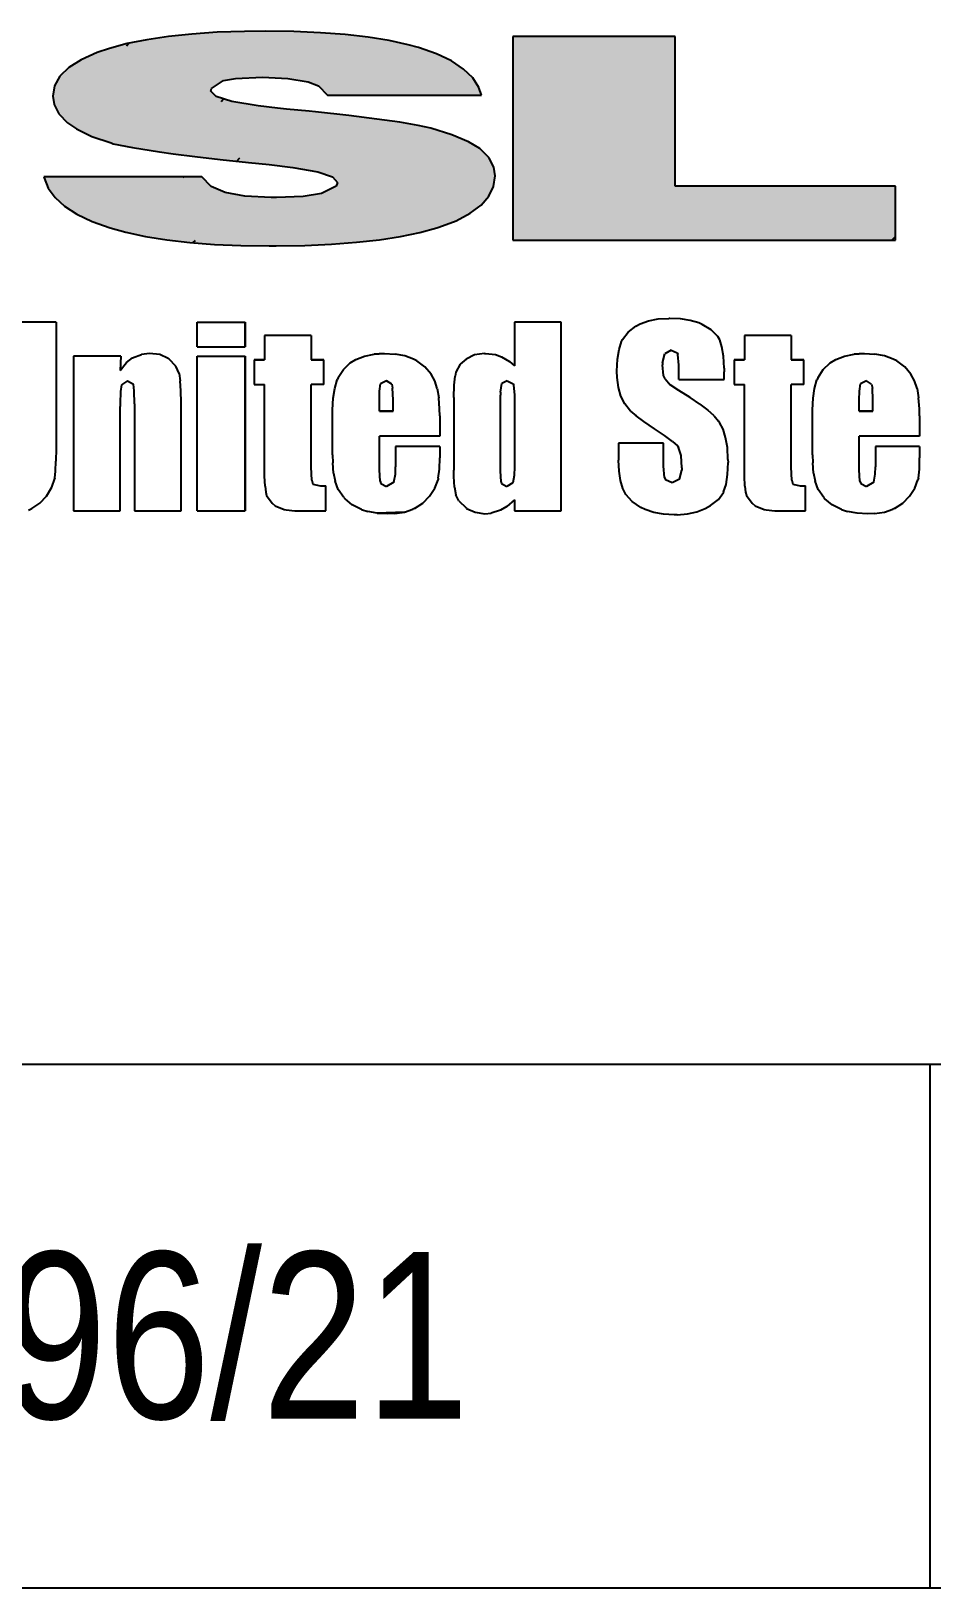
# Model space of a CAD drawing. Header units: millimetres. Extents: x -196 to 224, y -57 to 240.
# Drawn here: x 172.16 to 178.36, y 15.82 to 26.54 of the extents above; entities that cross this region are included whole.
import ezdxf

# ---------------------------------------------------------------- set-up
doc = ezdxf.new("R2010")
doc.units = ezdxf.units.MM
doc.styles.add('Arial', font='ARIAL.TTF', dxfattribs={"height": 0.2})

# ---------------------------------------------------------------- blocks, each defined once
blk = doc.blocks.new('Unknown-234525283-28870')
at = {"linetype": 'Continuous'}
for points in [[(173.968, 26.533), (173.771, 26.536), (172.358, 26.225)], [(173.771, 26.536), (173.628, 26.534), (172.358, 26.225)], [(173.628, 26.534), (173.441, 26.528), (172.358, 26.225)], [(174.151, 26.525), (173.968, 26.533), (172.358, 26.225)], [(173.441, 26.528), (173.266, 26.516), (172.358, 26.225)], [(174.322, 26.512), (174.151, 26.525), (172.358, 26.225)], [(173.266, 26.516), (173.105, 26.499), (172.358, 26.225)], [(174.48, 26.494), (174.322, 26.512), (172.358, 26.225)], [(173.105, 26.499), (172.957, 26.477), (172.358, 26.225)], [(174.624, 26.471), (174.48, 26.494), (172.358, 26.225)], [(172.957, 26.477), (172.821, 26.45), (172.358, 26.225)], [(174.755, 26.441), (174.624, 26.471), (172.358, 26.225)], [(176.594, 26.5), (175.477, 26.5), (176.594, 25.469)], [(175.477, 26.5), (175.477, 25.097), (176.594, 25.469)], [(172.821, 26.45), (172.699, 26.417), (172.358, 26.225)], [(174.826, 26.423), (174.755, 26.441), (172.358, 26.225)], [(174.95, 26.379), (174.826, 26.423), (172.358, 26.225)], [(172.699, 26.417), (172.613, 26.388), (172.358, 26.225)], [(172.613, 26.388), (172.503, 26.339), (172.358, 26.225)], [(175.054, 26.331), (174.95, 26.379), (172.358, 26.225)], [(172.503, 26.339), (172.419, 26.285), (172.358, 26.225)], [(175.137, 26.275), (175.054, 26.331), (172.358, 26.225)], [(175.201, 26.214), (175.137, 26.275), (172.358, 26.225)], [(172.321, 26.16), (172.309, 26.089), (172.358, 26.225)], [(172.309, 26.089), (172.318, 26.032), (172.358, 26.225)], [(172.318, 26.032), (172.351, 25.966), (172.358, 26.225)], [(172.351, 25.966), (172.41, 25.904), (172.358, 26.225)], [(172.41, 25.904), (172.471, 25.863), (172.358, 26.225)], [(172.471, 25.863), (172.577, 25.811), (172.358, 26.225)], [(172.577, 25.811), (172.711, 25.766), (172.358, 26.225)], [(172.711, 25.766), (172.725, 25.761), (172.358, 26.225)], [(172.725, 25.761), (172.857, 25.734), (172.358, 26.225)], [(172.857, 25.734), (173.044, 25.704), (172.358, 26.225)], [(173.044, 25.704), (173.138, 25.691), (172.358, 26.225)], [(173.138, 25.691), (173.287, 25.672), (172.358, 26.225)], [(173.287, 25.672), (173.46, 25.652), (172.358, 26.225)], [(173.46, 25.652), (173.655, 25.631), (172.358, 26.225)], [(173.655, 25.631), (173.799, 25.617), (172.358, 26.225)], [(173.799, 25.617), (173.962, 25.598), (172.358, 26.225)], [(173.962, 25.598), (174.133, 25.567), (172.358, 26.225)], [(174.133, 25.567), (174.234, 25.532), (172.358, 26.225)], [(174.234, 25.532), (175.085, 25.231), (172.358, 26.225)], [(175.085, 25.231), (175.182, 25.282), (172.358, 26.225)], [(175.182, 25.282), (175.258, 25.337), (172.358, 26.225)], [(175.258, 25.337), (175.311, 25.399), (172.358, 26.225)], [(175.311, 25.399), (175.344, 25.467), (172.358, 26.225)], [(175.344, 25.467), (175.354, 25.539), (172.358, 26.225)], [(175.354, 25.539), (175.346, 25.6), (172.358, 26.225)], [(175.346, 25.6), (175.31, 25.667), (172.358, 26.225)], [(175.31, 25.667), (175.248, 25.727), (172.358, 26.225)], [(175.248, 25.727), (175.171, 25.773), (172.358, 26.225)], [(175.171, 25.773), (175.056, 25.823), (172.358, 26.225)], [(175.056, 25.823), (173.722, 26.022), (172.358, 26.225)], [(173.722, 26.022), (173.542, 26.052), (172.358, 26.225)], [(173.542, 26.052), (173.434, 26.086), (172.358, 26.225)], [(173.434, 26.086), (173.397, 26.122), (172.358, 26.225)], [(173.397, 26.122), (173.401, 26.142), (172.358, 26.225)], [(173.401, 26.142), (173.485, 26.195), (172.358, 26.225)], [(173.485, 26.195), (173.567, 26.21), (172.358, 26.225)], [(173.567, 26.21), (173.752, 26.219), (172.358, 26.225)], [(173.752, 26.219), (175.201, 26.214), (172.358, 26.225)], [(173.927, 26.211), (175.201, 26.214), (173.752, 26.219)], [(175.243, 26.147), (175.201, 26.214), (173.927, 26.211)], [(174.066, 26.188), (175.26, 26.096), (173.927, 26.211)], [(175.26, 26.096), (175.243, 26.147), (173.927, 26.211)], [(174.138, 26.16), (175.26, 26.096), (174.066, 26.188)], [(174.2, 26.096), (175.26, 26.096), (174.138, 26.16)], [(173.855, 26.006), (173.722, 26.022), (175.056, 25.823)], [(173.917, 25.999), (173.855, 26.006), (175.056, 25.823)], [(174.074, 25.984), (173.917, 25.999), (175.056, 25.823)], [(174.118, 25.98), (174.074, 25.984), (175.056, 25.823)], [(174.346, 25.955), (174.118, 25.98), (175.056, 25.823)], [(174.54, 25.931), (174.346, 25.955), (175.056, 25.823)], [(174.699, 25.909), (174.54, 25.931), (175.056, 25.823)], [(174.824, 25.887), (174.699, 25.909), (175.056, 25.823)], [(174.911, 25.868), (174.824, 25.887), (175.056, 25.823)], [(173.334, 25.534), (172.248, 25.534), (173.4, 25.467)], [(173.4, 25.467), (172.248, 25.534), (173.496, 25.425)], [(173.496, 25.425), (172.248, 25.534), (173.63, 25.401)], [(172.248, 25.534), (172.249, 25.527), (173.63, 25.401)], [(172.249, 25.527), (172.277, 25.456), (173.63, 25.401)], [(174.269, 25.493), (174.703, 25.123), (174.234, 25.532)], [(174.703, 25.123), (174.835, 25.15), (174.234, 25.532)], [(174.835, 25.15), (174.953, 25.183), (174.234, 25.532)], [(174.953, 25.183), (174.967, 25.187), (174.234, 25.532)], [(174.967, 25.187), (175.085, 25.231), (174.234, 25.532)], [(173.63, 25.401), (172.277, 25.456), (173.812, 25.391)], [(172.277, 25.456), (172.324, 25.39), (173.812, 25.391)], [(173.849, 25.391), (172.39, 25.33), (174.032, 25.398)], [(172.39, 25.33), (172.475, 25.276), (174.032, 25.398)], [(172.475, 25.276), (172.58, 25.226), (174.032, 25.398)], [(172.58, 25.226), (172.703, 25.183), (174.032, 25.398)], [(174.032, 25.398), (172.703, 25.183), (174.158, 25.419)], [(172.703, 25.183), (172.812, 25.153), (174.158, 25.419)], [(172.812, 25.153), (172.946, 25.123), (174.158, 25.419)], [(172.946, 25.123), (173.093, 25.1), (174.158, 25.419)], [(173.093, 25.1), (173.251, 25.082), (174.158, 25.419)], [(173.251, 25.082), (173.421, 25.068), (174.158, 25.419)], [(173.421, 25.068), (173.604, 25.061), (174.158, 25.419)], [(174.158, 25.419), (173.604, 25.061), (174.26, 25.468)], [(173.604, 25.061), (173.799, 25.058), (174.26, 25.468)], [(173.799, 25.058), (173.846, 25.058), (174.26, 25.468)], [(173.846, 25.058), (174.043, 25.061), (174.26, 25.468)], [(174.043, 25.061), (174.228, 25.07), (174.26, 25.468)], [(174.26, 25.468), (174.228, 25.07), (174.269, 25.493)], [(174.228, 25.07), (174.4, 25.083), (174.269, 25.493)], [(174.4, 25.083), (174.558, 25.1), (174.269, 25.493)], [(174.558, 25.1), (174.703, 25.123), (174.269, 25.493)], [(176.594, 25.469), (175.477, 25.097), (178.111, 25.097)], [(178.111, 25.469), (176.594, 25.469), (178.111, 25.097)], [(173.812, 25.391), (172.324, 25.39), (173.849, 25.391)], [(172.324, 25.39), (172.39, 25.33), (173.849, 25.391)]]:
    blk.add_hatch(color=3, dxfattribs=at).paths.add_polyline_path(points)
at = {"color": 3, "linetype": 'Continuous'}
for p, q in [((172.957, 26.477), (172.821, 26.45)), ((173.105, 26.499), (172.957, 26.477)), ((173.266, 26.516), (173.105, 26.499)), ((173.441, 26.528), (173.266, 26.516)), ((173.628, 26.534), (173.441, 26.528)), ((173.771, 26.536), (173.628, 26.534)), ((173.968, 26.533), (173.771, 26.536)), ((174.151, 26.525), (173.968, 26.533)), ((174.322, 26.512), (174.151, 26.525)), ((174.48, 26.494), (174.322, 26.512)), ((174.624, 26.471), (174.48, 26.494)), ((174.755, 26.441), (174.624, 26.471)), ((175.477, 26.5), (175.477, 25.097)), ((176.594, 26.5), (175.477, 26.5)), ((176.594, 25.469), (176.594, 26.5)), ((172.613, 26.388), (172.503, 26.339)), ((172.699, 26.417), (172.613, 26.388)), ((172.821, 26.45), (172.699, 26.417)), ((172.816, 26.435), (172.833, 26.452)), ((174.826, 26.423), (174.755, 26.441)), ((174.95, 26.379), (174.826, 26.423)), ((175.054, 26.331), (174.95, 26.379)), ((172.419, 26.285), (172.358, 26.225)), ((172.503, 26.339), (172.419, 26.285)), ((175.137, 26.275), (175.054, 26.331)), ((175.201, 26.214), (175.137, 26.275)), ((172.321, 26.16), (172.309, 26.089)), ((172.358, 26.225), (172.321, 26.16)), ((173.401, 26.142), (173.485, 26.195)), ((173.485, 26.195), (173.567, 26.21)), ((173.567, 26.21), (173.752, 26.219)), ((173.752, 26.219), (173.927, 26.211)), ((173.927, 26.211), (174.066, 26.188)), ((174.066, 26.188), (174.138, 26.16)), ((174.138, 26.16), (174.2, 26.096)), ((175.243, 26.147), (175.201, 26.214)), ((175.26, 26.096), (175.243, 26.147)), ((172.309, 26.089), (172.318, 26.032)), ((173.397, 26.122), (173.401, 26.142)), ((173.434, 26.086), (173.397, 26.122)), ((173.542, 26.052), (173.434, 26.086)), ((173.468, 26.052), (173.485, 26.07)), ((173.722, 26.022), (173.542, 26.052)), ((174.2, 26.096), (175.26, 26.096)), ((172.318, 26.032), (172.351, 25.966)), ((172.351, 25.966), (172.41, 25.904)), ((173.855, 26.006), (173.722, 26.022)), ((173.917, 25.999), (173.855, 26.006)), ((174.074, 25.984), (173.917, 25.999)), ((174.118, 25.98), (174.074, 25.984)), ((174.346, 25.955), (174.118, 25.98)), ((174.54, 25.931), (174.346, 25.955)), ((174.699, 25.909), (174.54, 25.931)), ((172.41, 25.904), (172.471, 25.863)), ((172.471, 25.863), (172.577, 25.811)), ((174.824, 25.887), (174.699, 25.909)), ((174.911, 25.868), (174.824, 25.887)), ((175.056, 25.823), (174.911, 25.868)), ((172.577, 25.811), (172.711, 25.766)), ((172.711, 25.766), (172.725, 25.761)), ((172.725, 25.761), (172.857, 25.734)), ((172.857, 25.734), (173.044, 25.704)), ((175.171, 25.773), (175.056, 25.823)), ((175.248, 25.727), (175.171, 25.773)), ((175.31, 25.667), (175.248, 25.727)), ((173.044, 25.704), (173.138, 25.691)), ((173.138, 25.691), (173.287, 25.672)), ((173.287, 25.672), (173.46, 25.652)), ((173.46, 25.652), (173.655, 25.631)), ((173.574, 25.639), (173.597, 25.663)), ((173.655, 25.631), (173.799, 25.617)), ((173.799, 25.617), (173.962, 25.598)), ((175.346, 25.6), (175.31, 25.667)), ((173.334, 25.534), (172.248, 25.534)), ((172.248, 25.534), (172.249, 25.527)), ((172.249, 25.527), (172.277, 25.456)), ((173.206, 25.529), (173.211, 25.534)), ((173.4, 25.467), (173.334, 25.534)), ((173.962, 25.598), (174.133, 25.567)), ((174.133, 25.567), (174.234, 25.532)), ((174.234, 25.532), (174.269, 25.493)), ((175.344, 25.467), (175.354, 25.539)), ((175.354, 25.539), (175.346, 25.6)), ((172.277, 25.456), (172.324, 25.39)), ((173.496, 25.425), (173.4, 25.467)), ((173.63, 25.401), (173.496, 25.425)), ((173.812, 25.391), (173.63, 25.401)), ((174.032, 25.398), (173.849, 25.391)), ((174.158, 25.419), (174.032, 25.398)), ((174.26, 25.468), (174.158, 25.419)), ((174.269, 25.493), (174.26, 25.468)), ((175.258, 25.337), (175.311, 25.399)), ((175.311, 25.399), (175.344, 25.467)), ((178.111, 25.469), (176.594, 25.469)), ((178.111, 25.097), (178.111, 25.469)), ((172.324, 25.39), (172.39, 25.33)), ((172.39, 25.33), (172.475, 25.276)), ((173.849, 25.391), (173.812, 25.391)), ((175.182, 25.282), (175.258, 25.337)), ((172.475, 25.276), (172.58, 25.226)), ((172.58, 25.226), (172.703, 25.183)), ((172.703, 25.183), (172.812, 25.153)), ((174.835, 25.15), (174.953, 25.183)), ((174.953, 25.183), (174.967, 25.187)), ((174.967, 25.187), (175.085, 25.231)), ((175.085, 25.231), (175.182, 25.282)), ((172.812, 25.153), (172.946, 25.123)), ((172.946, 25.123), (173.093, 25.1)), ((173.093, 25.1), (173.251, 25.082)), ((173.251, 25.082), (173.421, 25.068)), ((173.276, 25.08), (173.291, 25.095)), ((174.228, 25.07), (174.4, 25.083)), ((174.4, 25.083), (174.558, 25.1)), ((174.558, 25.1), (174.703, 25.123)), ((174.703, 25.123), (174.835, 25.15)), ((175.477, 25.097), (178.111, 25.097)), ((178.085, 25.097), (178.111, 25.123)), ((173.421, 25.068), (173.604, 25.061)), ((173.604, 25.061), (173.799, 25.058)), ((173.799, 25.058), (173.846, 25.058)), ((173.846, 25.058), (174.043, 25.061)), ((174.043, 25.061), (174.228, 25.07)), ((176.353, 24.521), (176.411, 24.542)), ((176.411, 24.542), (176.476, 24.555)), ((176.476, 24.555), (176.549, 24.559)), ((176.556, 24.559), (176.549, 24.559)), ((176.63, 24.556), (176.556, 24.559)), ((176.697, 24.545), (176.63, 24.556)), ((176.757, 24.527), (176.697, 24.545)), ((172.331, 24.532), (171.997, 24.532)), ((172.331, 24.532), (172.331, 23.664)), ((173.303, 24.363), (173.303, 24.532)), ((173.303, 24.532), (173.634, 24.532)), ((173.634, 24.532), (173.634, 24.363)), ((173.634, 24.363), (173.634, 24.532)), ((173.634, 24.532), (173.634, 24.532)), ((173.634, 24.363), (173.634, 24.532)), ((174.088, 24.44), (173.766, 24.44)), ((173.766, 24.44), (173.766, 24.273)), ((174.088, 24.44), (174.088, 24.273)), ((175.809, 24.532), (175.488, 24.532)), ((175.488, 24.532), (175.488, 24.231)), ((175.809, 23.233), (175.809, 24.532)), ((176.231, 24.413), (176.269, 24.464)), ((176.269, 24.464), (176.322, 24.505)), ((176.322, 24.505), (176.353, 24.521)), ((176.779, 24.517), (176.757, 24.527)), ((176.842, 24.479), (176.779, 24.517)), ((176.887, 24.434), (176.842, 24.479)), ((176.901, 24.41), (176.887, 24.434)), ((177.392, 24.44), (177.07, 24.44)), ((177.07, 24.44), (177.07, 24.273)), ((177.392, 24.44), (177.392, 24.273)), ((173.303, 24.363), (173.634, 24.363)), ((176.196, 24.278), (176.207, 24.345)), ((176.207, 24.345), (176.225, 24.399)), ((176.225, 24.399), (176.231, 24.413)), ((176.567, 24.34), (176.522, 24.314)), ((176.567, 24.34), (176.607, 24.321)), ((176.916, 24.362), (176.901, 24.41)), ((176.926, 24.298), (176.916, 24.362)), ((172.778, 24.298), (172.452, 24.298)), ((172.452, 24.298), (172.452, 23.233)), ((172.778, 24.298), (172.773, 24.2)), ((172.773, 24.2), (172.815, 24.255)), ((172.815, 24.255), (172.858, 24.288)), ((172.858, 24.288), (172.919, 24.311)), ((172.975, 24.317), (172.919, 24.311)), ((173.045, 24.309), (172.975, 24.317)), ((173.103, 24.283), (173.045, 24.309)), ((173.103, 24.283), (173.109, 24.278)), ((173.156, 24.229), (173.109, 24.278)), ((173.178, 24.179), (173.156, 24.229)), ((173.303, 23.233), (173.303, 24.298)), ((173.303, 24.298), (173.634, 24.298)), ((173.634, 24.298), (173.634, 23.233)), ((173.634, 23.233), (173.634, 24.298)), ((173.634, 24.298), (173.634, 24.298)), ((173.634, 23.233), (173.634, 24.298)), ((173.696, 24.273), (173.696, 24.104)), ((173.696, 24.273), (173.696, 24.273)), ((173.696, 24.273), (173.766, 24.273)), ((173.766, 24.273), (173.696, 24.273)), ((173.766, 24.273), (173.696, 24.273)), ((174.175, 24.273), (174.088, 24.273)), ((174.088, 24.273), (174.175, 24.273)), ((174.088, 24.273), (174.175, 24.273)), ((174.175, 24.104), (174.175, 24.273)), ((174.175, 24.273), (174.175, 24.273)), ((174.309, 24.206), (174.357, 24.252)), ((174.357, 24.252), (174.396, 24.275)), ((174.396, 24.275), (174.455, 24.298)), ((174.455, 24.298), (174.521, 24.313)), ((174.521, 24.313), (174.591, 24.317)), ((174.521, 24.313), (174.591, 24.317)), ((174.591, 24.317), (174.521, 24.313)), ((174.591, 24.317), (174.665, 24.313)), ((174.591, 24.317), (174.591, 24.317)), ((174.732, 24.3), (174.665, 24.313)), ((174.791, 24.278), (174.732, 24.3)), ((174.815, 24.266), (174.791, 24.278)), ((174.871, 24.225), (174.815, 24.266)), ((174.913, 24.174), (174.871, 24.225)), ((175.114, 24.243), (175.084, 24.188)), ((175.155, 24.278), (175.114, 24.243)), ((175.213, 24.307), (175.155, 24.278)), ((175.281, 24.317), (175.213, 24.307)), ((175.281, 24.317), (175.288, 24.317)), ((175.288, 24.317), (175.356, 24.309)), ((175.356, 24.309), (175.398, 24.295)), ((175.398, 24.295), (175.454, 24.262)), ((175.454, 24.262), (175.488, 24.231)), ((176.193, 24.195), (176.196, 24.278)), ((176.507, 24.252), (176.522, 24.314)), ((176.507, 24.252), (176.507, 24.239)), ((176.514, 24.166), (176.507, 24.239)), ((176.607, 24.321), (176.612, 24.31)), ((176.619, 24.236), (176.612, 24.31)), ((176.619, 24.139), (176.619, 24.236)), ((176.93, 24.216), (176.926, 24.298)), ((177, 24.273), (177, 24.104)), ((177, 24.273), (177, 24.273)), ((177, 24.273), (177.07, 24.273)), ((177.07, 24.273), (177, 24.273)), ((177.07, 24.273), (177, 24.273)), ((177.479, 24.273), (177.392, 24.273)), ((177.392, 24.273), (177.479, 24.273)), ((177.392, 24.273), (177.479, 24.273)), ((177.479, 24.104), (177.479, 24.273)), ((177.479, 24.273), (177.479, 24.273)), ((177.613, 24.206), (177.661, 24.252)), ((177.661, 24.252), (177.7, 24.275)), ((177.7, 24.275), (177.759, 24.298)), ((177.759, 24.298), (177.825, 24.313)), ((177.825, 24.313), (177.895, 24.317)), ((177.825, 24.313), (177.895, 24.317)), ((177.895, 24.317), (177.825, 24.313)), ((177.895, 24.317), (177.969, 24.313)), ((177.895, 24.317), (177.895, 24.317)), ((178.036, 24.3), (177.969, 24.313)), ((178.095, 24.278), (178.036, 24.3)), ((178.119, 24.266), (178.095, 24.278)), ((178.175, 24.225), (178.119, 24.266)), ((178.217, 24.174), (178.175, 24.225)), ((172.773, 24.2), (172.773, 24.2)), ((172.824, 24.128), (172.782, 24.101)), ((172.824, 24.128), (172.864, 24.105)), ((173.178, 24.179), (173.186, 24.129)), ((173.191, 24.06), (173.186, 24.129)), ((174.25, 24.077), (174.266, 24.135)), ((174.273, 24.151), (174.266, 24.135)), ((174.273, 24.151), (174.309, 24.206)), ((174.606, 24.128), (174.565, 24.109)), ((174.642, 24.105), (174.606, 24.128)), ((174.938, 24.128), (174.913, 24.174)), ((174.955, 24.075), (174.938, 24.128)), ((175.071, 24.099), (175.078, 24.162)), ((175.084, 24.188), (175.078, 24.162)), ((175.39, 24.05), (175.4, 24.111)), ((175.438, 24.128), (175.4, 24.111)), ((175.438, 24.128), (175.478, 24.109)), ((176.194, 24.152), (176.193, 24.195)), ((176.203, 24.082), (176.194, 24.152)), ((176.524, 24.142), (176.514, 24.166)), ((176.524, 24.142), (176.56, 24.102)), ((176.619, 24.139), (176.93, 24.139)), ((176.93, 24.216), (176.93, 24.19)), ((176.93, 24.139), (176.93, 24.19)), ((177.554, 24.077), (177.57, 24.135)), ((177.578, 24.151), (177.57, 24.135)), ((177.578, 24.151), (177.613, 24.206)), ((177.91, 24.128), (177.87, 24.109)), ((177.946, 24.105), (177.91, 24.128)), ((178.242, 24.128), (178.217, 24.174)), ((178.259, 24.075), (178.242, 24.128)), ((172.775, 24.056), (172.773, 23.972)), ((172.782, 24.101), (172.775, 24.056)), ((172.869, 24.06), (172.864, 24.105)), ((172.872, 23.971), (172.869, 24.06)), ((173.193, 23.979), (173.191, 24.06)), ((173.696, 24.104), (173.766, 24.104)), ((173.766, 23.563), (173.766, 24.104)), ((174.088, 23.534), (174.088, 24.104)), ((174.175, 24.104), (174.088, 24.104)), ((174.235, 23.93), (174.24, 24.009)), ((174.24, 24.009), (174.25, 24.077)), ((174.557, 23.998), (174.558, 24.057)), ((174.558, 24.057), (174.565, 24.109)), ((174.642, 24.105), (174.647, 24.079)), ((174.651, 23.998), (174.647, 24.079)), ((174.955, 24.075), (174.966, 24.012)), ((174.972, 23.937), (174.966, 24.012)), ((175.069, 24.014), (175.071, 24.099)), ((175.069, 24.014), (175.069, 23.515)), ((175.39, 24.05), (175.39, 24.03)), ((175.39, 23.509), (175.39, 24.03)), ((175.478, 24.109), (175.48, 24.101)), ((175.48, 24.101), (175.488, 24.03)), ((175.488, 24.03), (175.488, 23.537)), ((176.22, 24.024), (176.203, 24.082)), ((176.247, 23.97), (176.22, 24.024)), ((176.618, 24.062), (176.56, 24.102)), ((176.696, 24.013), (176.618, 24.062)), ((176.763, 23.968), (176.696, 24.013)), ((177, 24.104), (177.07, 24.104)), ((177.07, 23.563), (177.07, 24.104)), ((177.392, 23.534), (177.392, 24.104)), ((177.479, 24.104), (177.392, 24.104)), ((177.54, 23.93), (177.544, 24.009)), ((177.544, 24.009), (177.554, 24.077)), ((177.861, 23.998), (177.862, 24.057)), ((177.862, 24.057), (177.87, 24.109)), ((177.946, 24.105), (177.952, 24.079)), ((177.955, 23.998), (177.952, 24.079)), ((178.259, 24.075), (178.27, 24.012)), ((178.276, 23.937), (178.27, 24.012)), ((172.773, 23.972), (172.773, 23.953)), ((172.773, 23.233), (172.773, 23.953)), ((172.872, 23.971), (172.872, 23.233)), ((173.193, 23.233), (173.193, 23.979)), ((174.235, 23.62), (174.235, 23.93)), ((174.557, 23.92), (174.557, 23.998)), ((174.557, 23.92), (174.557, 23.92)), ((174.557, 23.92), (174.651, 23.92)), ((174.651, 23.92), (174.557, 23.92)), ((174.651, 23.92), (174.557, 23.92)), ((174.651, 23.92), (174.651, 23.998)), ((174.973, 23.888), (174.972, 23.937)), ((176.287, 23.92), (176.247, 23.97)), ((176.287, 23.92), (176.324, 23.889)), ((176.287, 23.92), (176.287, 23.92)), ((176.763, 23.968), (176.818, 23.926)), ((176.861, 23.888), (176.818, 23.926)), ((177.54, 23.62), (177.54, 23.93)), ((177.861, 23.92), (177.861, 23.998)), ((177.861, 23.92), (177.861, 23.92)), ((177.861, 23.92), (177.955, 23.92)), ((177.955, 23.92), (177.861, 23.92)), ((177.955, 23.92), (177.861, 23.92)), ((177.955, 23.92), (177.955, 23.998)), ((178.277, 23.888), (178.276, 23.937)), ((174.973, 23.888), (174.973, 23.747)), ((176.378, 23.849), (176.324, 23.889)), ((176.452, 23.799), (176.378, 23.849)), ((176.52, 23.753), (176.452, 23.799)), ((176.861, 23.888), (176.892, 23.852)), ((176.9, 23.842), (176.892, 23.852)), ((176.924, 23.796), (176.9, 23.842)), ((176.941, 23.738), (176.924, 23.796)), ((178.277, 23.888), (178.277, 23.747)), ((174.557, 23.516), (174.557, 23.747)), ((174.973, 23.747), (174.557, 23.747)), ((176.514, 23.699), (176.203, 23.699)), ((176.203, 23.699), (176.203, 23.614)), ((176.514, 23.541), (176.514, 23.699)), ((176.576, 23.711), (176.52, 23.753)), ((176.576, 23.711), (176.609, 23.681)), ((176.953, 23.669), (176.941, 23.738)), ((177.861, 23.516), (177.861, 23.747)), ((178.277, 23.747), (177.861, 23.747)), ((172.327, 23.508), (172.33, 23.577)), ((172.331, 23.664), (172.33, 23.577)), ((174.235, 23.62), (174.237, 23.564)), ((174.973, 23.678), (174.669, 23.678)), ((174.669, 23.678), (174.669, 23.537)), ((174.971, 23.52), (174.973, 23.599)), ((174.973, 23.678), (174.973, 23.599)), ((176.203, 23.614), (176.204, 23.583)), ((176.208, 23.506), (176.204, 23.583)), ((176.609, 23.681), (176.617, 23.67)), ((176.634, 23.615), (176.617, 23.67)), ((176.64, 23.531), (176.634, 23.615)), ((176.957, 23.588), (176.953, 23.669)), ((176.957, 23.588), (176.958, 23.566)), ((177.54, 23.62), (177.541, 23.564)), ((178.277, 23.678), (177.973, 23.678)), ((177.973, 23.678), (177.973, 23.537)), ((178.275, 23.52), (178.277, 23.599)), ((178.277, 23.678), (178.277, 23.599)), ((172.322, 23.458), (172.327, 23.508)), ((173.766, 23.473), (173.766, 23.563)), ((173.77, 23.404), (173.766, 23.473)), ((174.091, 23.445), (174.088, 23.534)), ((174.242, 23.494), (174.237, 23.564)), ((174.242, 23.494), (174.253, 23.439)), ((174.562, 23.439), (174.557, 23.516)), ((174.656, 23.431), (174.667, 23.486)), ((174.667, 23.486), (174.669, 23.537)), ((174.963, 23.459), (174.971, 23.52)), ((175.069, 23.47), (175.069, 23.515)), ((175.074, 23.397), (175.069, 23.47)), ((175.395, 23.434), (175.39, 23.509)), ((175.486, 23.478), (175.477, 23.426)), ((175.488, 23.537), (175.486, 23.478)), ((176.218, 23.442), (176.208, 23.506)), ((176.521, 23.463), (176.514, 23.541)), ((176.624, 23.453), (176.64, 23.515)), ((176.64, 23.531), (176.64, 23.515)), ((176.944, 23.416), (176.955, 23.483)), ((176.955, 23.483), (176.958, 23.566)), ((177.071, 23.473), (177.07, 23.563)), ((177.074, 23.404), (177.071, 23.473)), ((177.396, 23.445), (177.392, 23.534)), ((177.547, 23.494), (177.541, 23.564)), ((177.547, 23.494), (177.557, 23.439)), ((177.866, 23.439), (177.861, 23.516)), ((177.961, 23.431), (177.971, 23.486)), ((177.971, 23.486), (177.973, 23.537)), ((178.268, 23.459), (178.275, 23.52)), ((172.266, 23.335), (172.303, 23.397)), ((172.303, 23.397), (172.322, 23.457)), ((172.322, 23.458), (172.322, 23.457)), ((173.77, 23.404), (173.775, 23.362)), ((173.775, 23.362), (173.78, 23.34)), ((174.091, 23.445), (174.099, 23.417)), ((174.099, 23.417), (174.151, 23.406)), ((174.151, 23.406), (174.188, 23.405)), ((174.188, 23.233), (174.188, 23.405)), ((174.274, 23.382), (174.253, 23.439)), ((174.313, 23.326), (174.274, 23.382)), ((174.562, 23.439), (174.567, 23.423)), ((174.567, 23.423), (174.607, 23.402)), ((174.656, 23.431), (174.607, 23.402)), ((174.903, 23.334), (174.938, 23.39)), ((174.938, 23.39), (174.961, 23.448)), ((174.963, 23.459), (174.961, 23.448)), ((175.074, 23.397), (175.084, 23.345)), ((175.395, 23.434), (175.399, 23.423)), ((175.399, 23.423), (175.435, 23.402)), ((175.477, 23.426), (175.435, 23.402)), ((176.233, 23.388), (176.218, 23.442)), ((176.254, 23.346), (176.233, 23.388)), ((176.521, 23.463), (176.527, 23.447)), ((176.574, 23.426), (176.527, 23.447)), ((176.624, 23.453), (176.574, 23.426)), ((176.574, 23.426), (176.574, 23.426)), ((176.891, 23.313), (176.926, 23.361)), ((176.927, 23.364), (176.926, 23.361)), ((176.927, 23.364), (176.944, 23.416)), ((177.074, 23.404), (177.079, 23.362)), ((177.079, 23.362), (177.084, 23.34)), ((177.396, 23.445), (177.403, 23.417)), ((177.403, 23.417), (177.455, 23.406)), ((177.455, 23.406), (177.492, 23.405)), ((177.492, 23.233), (177.492, 23.405)), ((177.578, 23.382), (177.557, 23.439)), ((177.617, 23.326), (177.578, 23.382)), ((177.866, 23.439), (177.871, 23.423)), ((177.871, 23.423), (177.911, 23.402)), ((177.961, 23.431), (177.911, 23.402)), ((178.207, 23.334), (178.243, 23.39)), ((178.243, 23.39), (178.265, 23.448)), ((178.268, 23.459), (178.265, 23.448)), ((172.164, 23.249), (172.22, 23.286)), ((172.22, 23.286), (172.265, 23.334)), ((172.266, 23.335), (172.265, 23.334)), ((173.78, 23.34), (173.819, 23.286)), ((173.819, 23.286), (173.84, 23.268)), ((173.84, 23.268), (173.902, 23.243)), ((174.313, 23.326), (174.321, 23.317)), ((174.37, 23.276), (174.321, 23.317)), ((174.434, 23.244), (174.37, 23.276)), ((174.8, 23.25), (174.857, 23.286)), ((174.857, 23.286), (174.903, 23.334)), ((175.104, 23.303), (175.084, 23.345)), ((175.104, 23.303), (175.154, 23.254)), ((175.154, 23.254), (175.158, 23.251)), ((175.435, 23.264), (175.39, 23.238)), ((175.488, 23.31), (175.435, 23.264)), ((175.488, 23.31), (175.488, 23.233)), ((176.297, 23.298), (176.254, 23.346)), ((176.358, 23.257), (176.297, 23.298)), ((176.387, 23.243), (176.358, 23.257)), ((176.801, 23.251), (176.838, 23.271)), ((176.838, 23.271), (176.891, 23.313)), ((177.084, 23.34), (177.124, 23.286)), ((177.124, 23.286), (177.145, 23.268)), ((177.145, 23.268), (177.206, 23.243)), ((177.617, 23.326), (177.625, 23.317)), ((177.674, 23.276), (177.625, 23.317)), ((177.738, 23.244), (177.674, 23.276)), ((178.104, 23.25), (178.161, 23.286)), ((178.161, 23.286), (178.207, 23.334)), ((172.142, 23.239), (172.164, 23.249)), ((172.452, 23.233), (172.773, 23.233)), ((172.872, 23.233), (173.193, 23.233)), ((173.303, 23.233), (173.634, 23.233)), ((173.902, 23.243), (173.916, 23.24)), ((173.916, 23.24), (173.975, 23.235)), ((173.975, 23.235), (174.058, 23.233)), ((174.058, 23.233), (174.188, 23.233)), ((174.434, 23.244), (174.477, 23.23)), ((174.541, 23.218), (174.477, 23.23)), ((174.731, 23.226), (174.541, 23.218)), ((174.731, 23.226), (174.541, 23.218)), ((174.541, 23.218), (174.663, 23.216)), ((174.614, 23.214), (174.541, 23.218)), ((174.541, 23.218), (174.663, 23.216)), ((174.663, 23.216), (174.614, 23.214)), ((174.663, 23.216), (174.731, 23.226)), ((174.731, 23.226), (174.788, 23.245)), ((174.8, 23.25), (174.788, 23.245)), ((175.158, 23.251), (175.216, 23.224)), ((175.216, 23.224), (175.284, 23.214)), ((175.284, 23.214), (175.326, 23.218)), ((175.39, 23.238), (175.326, 23.218)), ((175.488, 23.233), (175.809, 23.233)), ((176.447, 23.223), (176.387, 23.243)), ((176.513, 23.21), (176.447, 23.223)), ((176.586, 23.206), (176.513, 23.21)), ((176.608, 23.206), (176.586, 23.206)), ((176.608, 23.206), (176.678, 23.213)), ((176.678, 23.213), (176.742, 23.228)), ((176.742, 23.228), (176.801, 23.251)), ((177.206, 23.243), (177.22, 23.24)), ((177.22, 23.24), (177.28, 23.235)), ((177.28, 23.235), (177.362, 23.233)), ((177.362, 23.233), (177.492, 23.233)), ((177.738, 23.244), (177.781, 23.23)), ((177.846, 23.218), (177.781, 23.23)), ((177.918, 23.214), (177.846, 23.218)), ((177.967, 23.216), (177.918, 23.214)), ((177.967, 23.216), (178.035, 23.226)), ((178.035, 23.226), (178.092, 23.245)), ((178.104, 23.25), (178.092, 23.245))]:
    blk.add_line(p, q, dxfattribs=at)
at = {"color": 7, "linetype": 'Continuous'}
for p, q in [((141.396, 19.425), (209.288, 19.425)), ((178.349, 15.821), (178.349, 19.425)), ((141.396, 15.821), (209.288, 15.821))]:
    blk.add_line(p, q, dxfattribs=at)
at = {"color": 7, "linetype": 'Continuous', "style": 'Arial', "width": 0.8}
blk.add_text('LTC/C/NFS/5496/21', height=1.14609, dxfattribs=at).set_placement((163.571, 16.986))

msp = doc.modelspace()

# ---------------------------------------------------------------- block references
msp.add_blockref('Unknown-234525283-28870', (0, 0))

doc.saveas('drawing.dxf')
